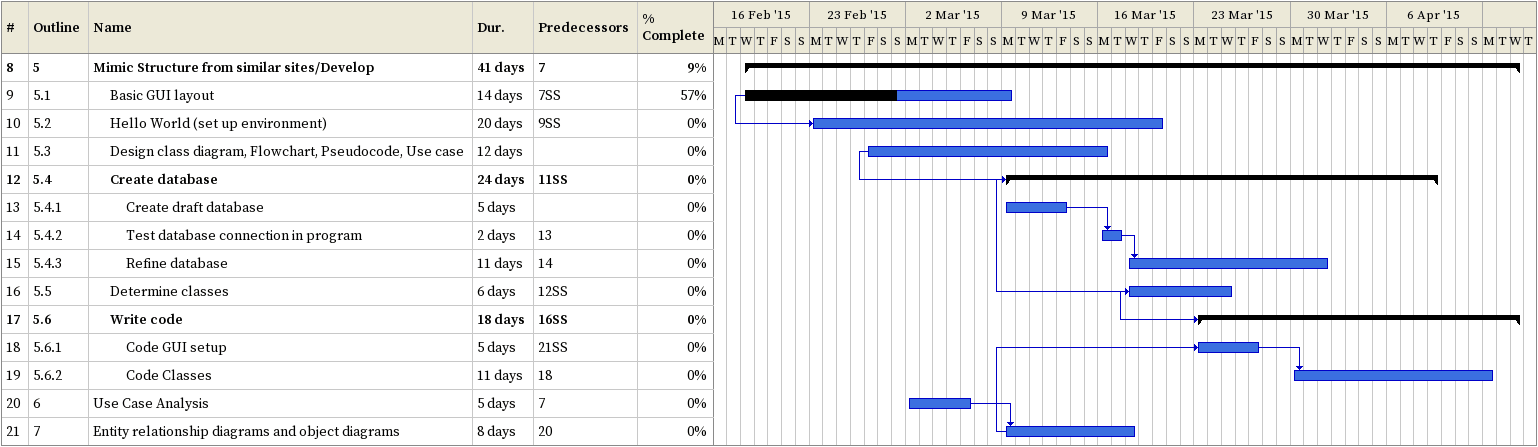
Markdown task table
| ID | WBS | Task | Duration | Start | Finish | Predecessors | % complete |
|---|---|---|---|---|---|---|---|
| 8 | 5 | **Mimic Structure from similar sites/Develop** | 41d | 2015-02-18 | 2015-04-15 | 7 | 9 |
| 9 | 5.1 | Basic GUI layout | 14d | 2015-02-18 | 2015-03-09 | 7SS | 57 |
| 10 | 5.2 | Hello World (set up environment) | 20d | 2015-02-23 | 2015-03-20 | 9SS | 0 |
| 11 | 5.3 | Design class diagram, Flowchart, Pseudocode, Use case | 12d | 2015-02-27 | 2015-03-16 |  | 0 |
| 12 | 5.4 | **Create database** | 24d | 2015-03-09 | 2015-04-09 | 11SS | 0 |
| 13 | 5.4.1 | Create draft database | 5d | 2015-03-09 | 2015-03-13 |  | 0 |
| 14 | 5.4.2 | Test database connection in program | 2d | 2015-03-16 | 2015-03-17 | 13 | 0 |
| 15 | 5.4.3 | Refine database | 11d | 2015-03-18 | 2015-04-01 | 14 | 0 |
| 16 | 5.5 | Determine classes | 6d | 2015-03-18 | 2015-03-25 | 12SS | 0 |
| 17 | 5.6 | **Write code** | 18d | 2015-03-23 | 2015-04-15 | 16SS | 0 |
| 18 | 5.6.1 | Code GUI setup | 5d | 2015-03-23 | 2015-03-27 | 21SS | 0 |
| 19 | 5.6.2 | Code Classes | 11d | 2015-03-30 | 2015-04-13 | 18 | 0 |
| 20 | 6 | Use Case Analysis | 5d | 2015-03-02 | 2015-03-06 | 7 | 0 |
| 21 | 7 | Entity relationship diagrams and object diagrams | 8d | 2015-03-09 | 2015-03-18 | 20 | 0 |
